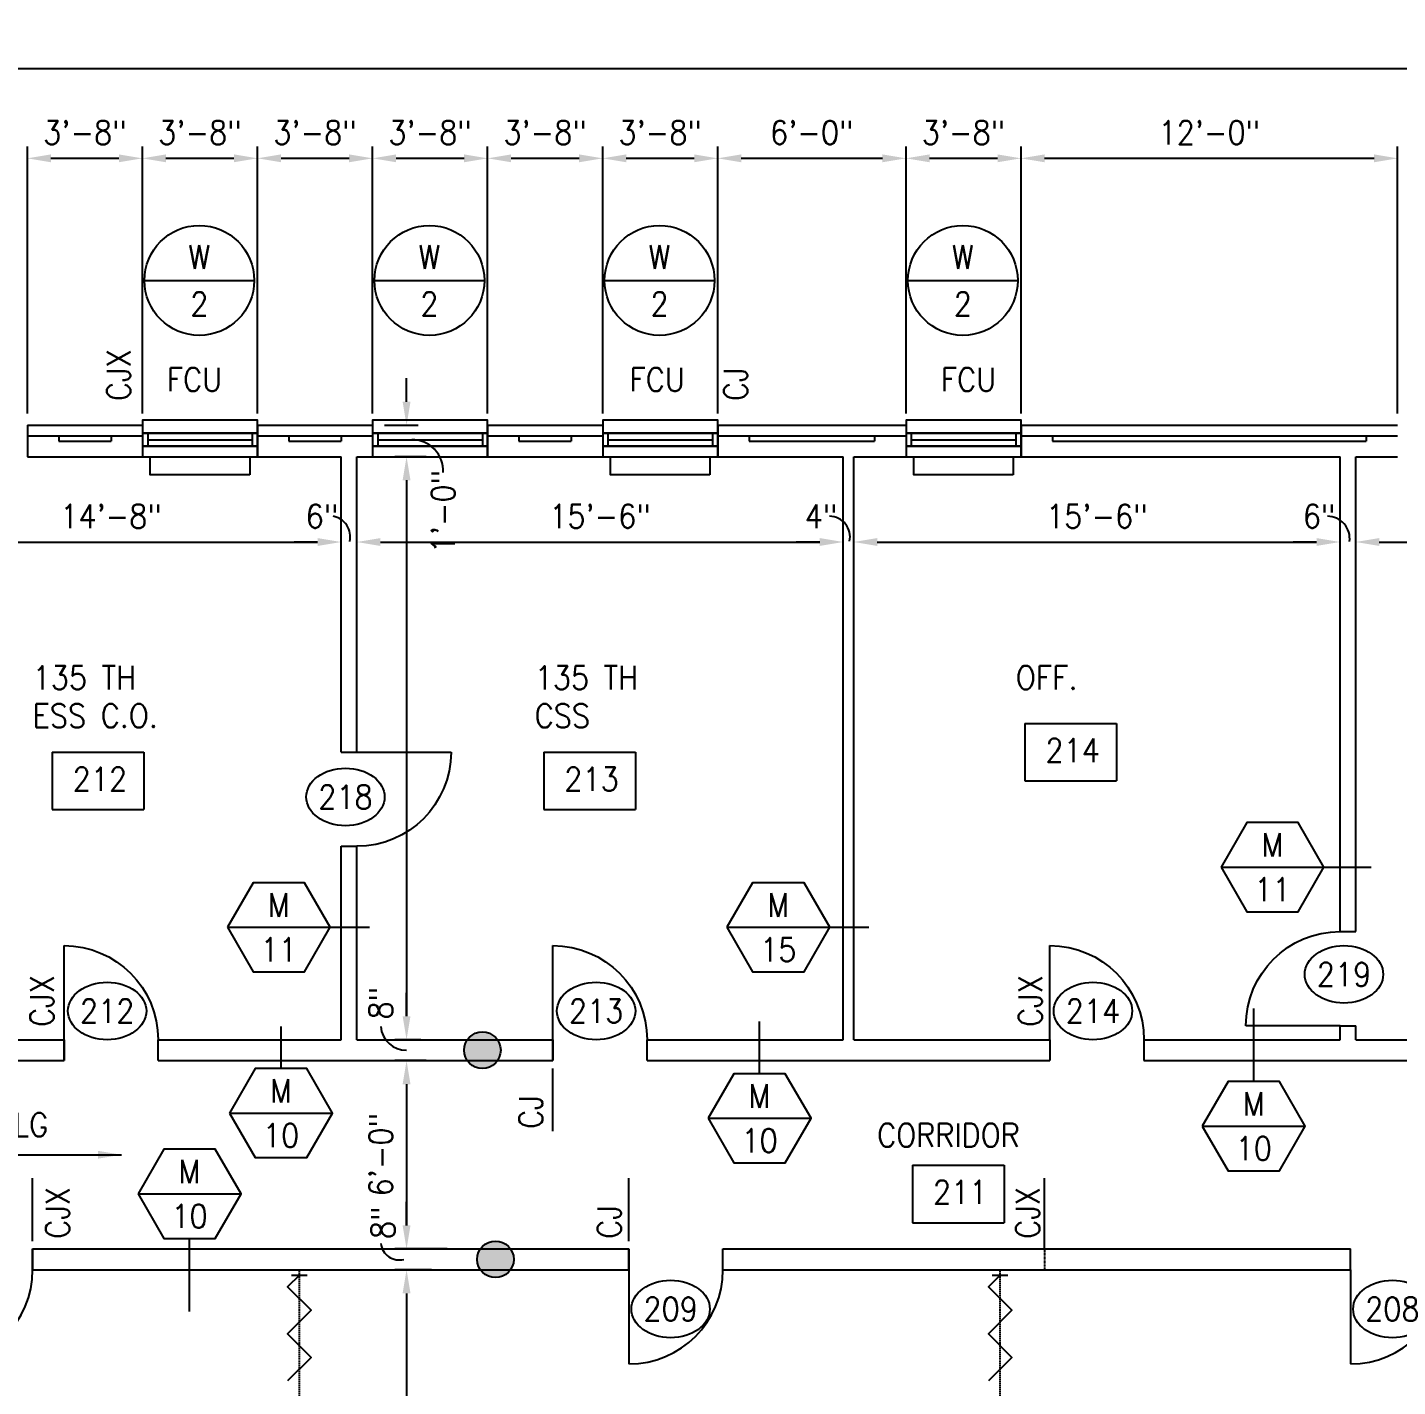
# Model space of a CAD drawing. Header units: inches. Extents: x 435 to 5963, y 191 to 2765.
# Drawn here: x 875 to 1399, y 2162 to 2682 of the extents above; entities that cross this region are included whole.
import ezdxf
from ezdxf.enums import TextEntityAlignment as Align

# ---------------------------------------------------------------- set-up
doc = ezdxf.new("R2010")
doc.units = ezdxf.units.IN
doc.header["$LTSCALE"] = 0.5
doc.header["$MEASUREMENT"] = 0
doc.linetypes.add('DASHEDX2', pattern=[1.5, 1, -0.5])
doc.linetypes.add('HIDDEN4', pattern=[0.12375, 0.0825, -0.04125])
doc.layers.get('0').update_dxf_attribs({"linetype": 'CONTINUOUS'})
doc.layers.get('Defpoints').update_dxf_attribs({"linetype": 'CONTINUOUS'})
for name, color, linetype in [('A-ANNO', 8, 'CONTINUOUS'), ('A-ANNO-DIMS', 7, 'CONTINUOUS'), ('A-ANNO-TEXT', 7, 'CONTINUOUS'), ('A-DOOR', 3, 'CONTINUOUS'), ('A-DOOR-IDEN', 7, 'CONTINUOUS'), ('A-FLOR-IDEN', 7, 'CONTINUOUS'), ('A-GLAZ', 3, 'CONTINUOUS'), ('A-GLAZ-IDEN', 7, 'CONTINUOUS'), ('A-GLAZ-SILL', 3, 'CONTINUOUS'), ('A-WALL', 2, 'CONTINUOUS'), ('A-WALL-IDEN', 7, 'CONTINUOUS'), ('A-WALL-MOVE', 2, 'CONTINUOUS'), ('M-HVAC-EQPM', 4, 'CONTINUOUS'), ('S-SLAB-JOIN', 2, 'CONTINUOUS')]:
    doc.layers.add(name, color=color, linetype=linetype)
doc.styles.add('ROMANS', font='romans.shx', dxfattribs={"width": 0.9})
doc.dimstyles.new('DIM96', dxfattribs={"dimscale": 96, "dimtxt": 0.09375, "dimasz": 0.09375, "dimexe": 0.046875, "dimexo": 0.046875, "dimgap": 0.046875, "dimtad": 1, "dimdec": 4, "dimzin": 3, "dimdsep": 46, "dimlunit": 4, "dimtxsty": 'ROMANS', "dimcen": 0.046875, "dimaunit": 1, "dimadec": 0, "dimazin": 0, "dimtfac": 0.7, "dimtdec": 4, "dimtofl": 0, "dimtmove": 2, "dimatfit": 3, "dimfxl": 1, "dimfrac": 1, "dimtolj": 1, "dimtzin": 0, "dimarcsym": 0})
doc.dimstyles.new('DIM96A', dxfattribs={"dimscale": 96, "dimtxt": 0.09375, "dimasz": 0.09375, "dimexe": 0.046875, "dimexo": 0.046875, "dimgap": 0.046875, "dimtad": 1, "dimdec": 4, "dimzin": 3, "dimdsep": 46, "dimlunit": 4, "dimtxsty": 'ROMANS', "dimcen": 0.046875, "dimaunit": 1, "dimadec": 0, "dimazin": 0, "dimtfac": 0.7, "dimtdec": 4, "dimtofl": 0, "dimtmove": 2, "dimatfit": 3, "dimfxl": 1, "dimfrac": 1, "dimtolj": 1, "dimtzin": 0, "dimarcsym": 0})
doc.dimstyles.new('LED96', dxfattribs={"dimscale": 96, "dimtxt": 0.09375, "dimasz": 0.09375, "dimexe": 0.046875, "dimexo": 0.046875, "dimgap": 0.046875, "dimtad": 0, "dimdec": 4, "dimzin": 3, "dimdsep": 46, "dimlunit": 4, "dimtxsty": 'ROMANS', "dimcen": 0.046875, "dimaunit": 1, "dimadec": 0, "dimazin": 0, "dimtfac": 0.7, "dimtdec": 4, "dimtofl": 0, "dimtmove": 2, "dimatfit": 3, "dimfxl": 1, "dimfrac": 1, "dimtolj": 1, "dimtzin": 0, "dimarcsym": 0})

# ---------------------------------------------------------------- blocks, each defined once
blk = doc.blocks.new('DOOR1')
at = {"color": 0, "linetype": 'ByBlock'}
blk.add_line((0, 0), (0, 1), dxfattribs=at)
blk.add_arc((0, 0), 1, 90, 180, dxfattribs=at)
blk = doc.blocks.new('SILL1')
for points in [[(0, 9), (44, 9), (44, 14), (0, 14)], [(0, 0), (44, 0), (44, 4), (0, 4)]]:
    blk.add_lwpolyline(points, close=True)
blk = doc.blocks.new('GLAZ1')
for p, q in [((2, 5), (2, 0)), ((2, 2.5), (42, 2.5)), ((42, 5), (42, 0))]:
    blk.add_line(p, q)
blk.add_lwpolyline([(0, 0), (44, 0), (44, 5), (0, 5)], close=True)
blk = doc.blocks.new('*D251')
at = {"layer": 'A-ANNO-DIMS', "color": 0, "lineweight": -2}
for p, q in [((703, 2534.5), (703, 2670.94)), ((3103, 2534.5), (3103, 2670.94)), ((712, 2666.44), (3094, 2666.44))]:
    blk.add_line(p, q, dxfattribs=at)
at = {"layer": 'A-ANNO-DIMS', "color": 0}
for points in [[(712, 2667.94), (712, 2664.94), (703, 2666.44)], [(3094, 2667.94), (3094, 2664.94), (3103, 2666.44)]]:
    blk.add_solid(points, dxfattribs=at)
at = {"layer": 'Defpoints', "color": 0}
for p in [(3103, 2666.44), (703, 2530), (3103, 2530)]:
    blk.add_point(p, dxfattribs=at)
at = {"layer": 'A-ANNO-DIMS', "color": 0, "insert": (1903, 2676.29), "char_height": 9, "attachment_point": 5, "style": 'ROMANS'}
blk.add_mtext('\\A1;200\'-0"', dxfattribs=at)
blk = doc.blocks.new('*D254')
at = {"layer": 'A-ANNO-DIMS', "color": 0, "lineweight": -2}
for p, q in [((875, 2534.5), (875, 2636.62)), ((919, 2534.5), (919, 2636.62)), ((884, 2632.12), (910, 2632.12))]:
    blk.add_line(p, q, dxfattribs=at)
at = {"layer": 'A-ANNO-DIMS', "color": 0}
for points in [[(884, 2633.62), (884, 2630.62), (875, 2632.12)], [(910, 2633.62), (910, 2630.62), (919, 2632.12)]]:
    blk.add_solid(points, dxfattribs=at)
at = {"layer": 'Defpoints', "color": 0}
for p in [(919, 2632.12), (875, 2530), (919, 2530)]:
    blk.add_point(p, dxfattribs=at)
at = {"layer": 'A-ANNO-DIMS', "color": 0, "insert": (897, 2641.97), "char_height": 9, "attachment_point": 5, "style": 'ROMANS'}
blk.add_mtext('\\A1;3\'-8"', dxfattribs=at)
blk = doc.blocks.new('*D255')
at = {"layer": 'A-ANNO-DIMS', "color": 0, "lineweight": -2}
for p, q in [((919, 2534.5), (919, 2636.62)), ((963, 2534.5), (963, 2636.62)), ((928, 2632.12), (954, 2632.12))]:
    blk.add_line(p, q, dxfattribs=at)
at = {"layer": 'A-ANNO-DIMS', "color": 0}
for points in [[(928, 2633.62), (928, 2630.62), (919, 2632.12)], [(954, 2633.62), (954, 2630.62), (963, 2632.12)]]:
    blk.add_solid(points, dxfattribs=at)
at = {"layer": 'Defpoints', "color": 0}
for p in [(963, 2632.12), (919, 2530), (963, 2530)]:
    blk.add_point(p, dxfattribs=at)
at = {"layer": 'A-ANNO-DIMS', "color": 0, "insert": (941, 2641.97), "char_height": 9, "attachment_point": 5, "style": 'ROMANS'}
blk.add_mtext('\\A1;3\'-8"', dxfattribs=at)
blk = doc.blocks.new('*D256')
at = {"layer": 'A-ANNO-DIMS', "color": 0, "lineweight": -2}
for p, q in [((963, 2534.5), (963, 2636.62)), ((1007, 2534.5), (1007, 2636.62)), ((972, 2632.12), (998, 2632.12))]:
    blk.add_line(p, q, dxfattribs=at)
at = {"layer": 'A-ANNO-DIMS', "color": 0}
for points in [[(972, 2633.62), (972, 2630.62), (963, 2632.12)], [(998, 2633.62), (998, 2630.62), (1007, 2632.12)]]:
    blk.add_solid(points, dxfattribs=at)
at = {"layer": 'Defpoints', "color": 0}
for p in [(1007, 2632.12), (963, 2530), (1007, 2530)]:
    blk.add_point(p, dxfattribs=at)
at = {"layer": 'A-ANNO-DIMS', "color": 0, "insert": (985, 2641.97), "char_height": 9, "attachment_point": 5, "style": 'ROMANS'}
blk.add_mtext('\\A1;3\'-8"', dxfattribs=at)
blk = doc.blocks.new('*D257')
at = {"layer": 'A-ANNO-DIMS', "color": 0, "lineweight": -2}
for p, q in [((1007, 2534.5), (1007, 2636.62)), ((1051, 2534.5), (1051, 2636.62)), ((1016, 2632.12), (1042, 2632.12))]:
    blk.add_line(p, q, dxfattribs=at)
at = {"layer": 'A-ANNO-DIMS', "color": 0}
for points in [[(1016, 2633.62), (1016, 2630.62), (1007, 2632.12)], [(1042, 2633.62), (1042, 2630.62), (1051, 2632.12)]]:
    blk.add_solid(points, dxfattribs=at)
at = {"layer": 'Defpoints', "color": 0}
for p in [(1051, 2632.12), (1007, 2530), (1051, 2530)]:
    blk.add_point(p, dxfattribs=at)
at = {"layer": 'A-ANNO-DIMS', "color": 0, "insert": (1029, 2641.97), "char_height": 9, "attachment_point": 5, "style": 'ROMANS'}
blk.add_mtext('\\A1;3\'-8"', dxfattribs=at)
blk = doc.blocks.new('*D258')
at = {"layer": 'A-ANNO-DIMS', "color": 0, "lineweight": -2}
for p, q in [((1051, 2534.5), (1051, 2636.62)), ((1095, 2534.5), (1095, 2636.62)), ((1060, 2632.12), (1086, 2632.12))]:
    blk.add_line(p, q, dxfattribs=at)
at = {"layer": 'A-ANNO-DIMS', "color": 0}
for points in [[(1060, 2633.62), (1060, 2630.62), (1051, 2632.12)], [(1086, 2633.62), (1086, 2630.62), (1095, 2632.12)]]:
    blk.add_solid(points, dxfattribs=at)
at = {"layer": 'Defpoints', "color": 0}
for p in [(1095, 2632.12), (1051, 2530), (1095, 2530)]:
    blk.add_point(p, dxfattribs=at)
at = {"layer": 'A-ANNO-DIMS', "color": 0, "insert": (1073, 2641.97), "char_height": 9, "attachment_point": 5, "style": 'ROMANS'}
blk.add_mtext('\\A1;3\'-8"', dxfattribs=at)
blk = doc.blocks.new('*D259')
at = {"layer": 'A-ANNO-DIMS', "color": 0, "lineweight": -2}
for p, q in [((1095, 2534.5), (1095, 2636.62)), ((1139, 2534.5), (1139, 2636.62)), ((1104, 2632.12), (1130, 2632.12))]:
    blk.add_line(p, q, dxfattribs=at)
at = {"layer": 'A-ANNO-DIMS', "color": 0}
for points in [[(1104, 2633.62), (1104, 2630.62), (1095, 2632.12)], [(1130, 2633.62), (1130, 2630.62), (1139, 2632.12)]]:
    blk.add_solid(points, dxfattribs=at)
at = {"layer": 'Defpoints', "color": 0}
for p in [(1139, 2632.12), (1095, 2530), (1139, 2530)]:
    blk.add_point(p, dxfattribs=at)
at = {"layer": 'A-ANNO-DIMS', "color": 0, "insert": (1117, 2641.97), "char_height": 9, "attachment_point": 5, "style": 'ROMANS'}
blk.add_mtext('\\A1;3\'-8"', dxfattribs=at)
blk = doc.blocks.new('*D260')
at = {"layer": 'A-ANNO-DIMS', "color": 0, "lineweight": -2}
for p, q in [((1139, 2534.5), (1139, 2636.62)), ((1211, 2534.5), (1211, 2636.62)), ((1148, 2632.12), (1202, 2632.12))]:
    blk.add_line(p, q, dxfattribs=at)
at = {"layer": 'A-ANNO-DIMS', "color": 0}
for points in [[(1148, 2633.62), (1148, 2630.62), (1139, 2632.12)], [(1202, 2633.62), (1202, 2630.62), (1211, 2632.12)]]:
    blk.add_solid(points, dxfattribs=at)
at = {"layer": 'Defpoints', "color": 0}
for p in [(1211, 2632.12), (1139, 2530), (1211, 2530)]:
    blk.add_point(p, dxfattribs=at)
at = {"layer": 'A-ANNO-DIMS', "color": 0, "insert": (1175, 2641.97), "char_height": 9, "attachment_point": 5, "style": 'ROMANS'}
blk.add_mtext('\\A1;6\'-0"', dxfattribs=at)
blk = doc.blocks.new('*D261')
at = {"layer": 'A-ANNO-DIMS', "color": 0, "lineweight": -2}
for p, q in [((1211, 2534.5), (1211, 2636.62)), ((1255, 2534.5), (1255, 2636.62)), ((1220, 2632.12), (1246, 2632.12))]:
    blk.add_line(p, q, dxfattribs=at)
at = {"layer": 'A-ANNO-DIMS', "color": 0}
for points in [[(1220, 2633.62), (1220, 2630.62), (1211, 2632.12)], [(1246, 2633.62), (1246, 2630.62), (1255, 2632.12)]]:
    blk.add_solid(points, dxfattribs=at)
at = {"layer": 'Defpoints', "color": 0}
for p in [(1255, 2632.12), (1211, 2530), (1255, 2530)]:
    blk.add_point(p, dxfattribs=at)
at = {"layer": 'A-ANNO-DIMS', "color": 0, "insert": (1233, 2641.97), "char_height": 9, "attachment_point": 5, "style": 'ROMANS'}
blk.add_mtext('\\A1;3\'-8"', dxfattribs=at)
blk = doc.blocks.new('*D262')
at = {"layer": 'A-ANNO-DIMS', "color": 0, "lineweight": -2}
for p, q in [((1255, 2534.5), (1255, 2636.62)), ((1399, 2534.5), (1399, 2636.62)), ((1264, 2632.12), (1390, 2632.12))]:
    blk.add_line(p, q, dxfattribs=at)
at = {"layer": 'A-ANNO-DIMS', "color": 0}
for points in [[(1264, 2633.62), (1264, 2630.62), (1255, 2632.12)], [(1390, 2633.62), (1390, 2630.62), (1399, 2632.12)]]:
    blk.add_solid(points, dxfattribs=at)
at = {"layer": 'Defpoints', "color": 0}
for p in [(1399, 2632.12), (1255, 2530), (1399, 2530)]:
    blk.add_point(p, dxfattribs=at)
at = {"layer": 'A-ANNO-DIMS', "color": 0, "insert": (1327, 2641.97), "char_height": 9, "attachment_point": 5, "style": 'ROMANS'}
blk.add_mtext('\\A1;12\'-0"', dxfattribs=at)
blk = doc.blocks.new('*D322')
at = {"layer": 'A-ANNO-DIMS', "color": 0, "lineweight": -2}
for p, q in [((819, 2482.65), (819, 2489.87)), ((995, 2473.36), (995, 2489.87)), ((828, 2485.37), (986, 2485.37))]:
    blk.add_line(p, q, dxfattribs=at)
at = {"layer": 'A-ANNO-DIMS', "color": 0}
for points in [[(828, 2486.87), (828, 2483.87), (819, 2485.37)], [(986, 2486.87), (986, 2483.87), (995, 2485.37)]]:
    blk.add_solid(points, dxfattribs=at)
at = {"layer": 'Defpoints', "color": 0}
for p in [(995, 2485.37), (819, 2478.15), (995, 2468.86)]:
    blk.add_point(p, dxfattribs=at)
at = {"layer": 'A-ANNO-DIMS', "color": 0, "insert": (907, 2495.22), "char_height": 9, "attachment_point": 5, "style": 'ROMANS'}
blk.add_mtext('\\A1;14\'-8"', dxfattribs=at)
blk = doc.blocks.new('*D323')
at = {"layer": 'A-ANNO-DIMS', "color": 0, "lineweight": -2}
for p, q in [((995, 2473.36), (995, 2489.87)), ((1001, 2472.5), (1001, 2489.87)), ((986, 2485.37), (977, 2485.37)), ((1010, 2485.37), (1019, 2485.37))]:
    blk.add_line(p, q, dxfattribs=at)
at = {"layer": 'A-ANNO-DIMS', "color": 0}
for points in [[(986, 2486.87), (986, 2483.87), (995, 2485.37)], [(1010, 2486.87), (1010, 2483.87), (1001, 2485.37)]]:
    blk.add_solid(points, dxfattribs=at)
at = {"layer": 'Defpoints', "color": 0}
for p in [(1001, 2485.37), (995, 2468.86), (1001, 2468)]:
    blk.add_point(p, dxfattribs=at)
at = {"layer": 'A-ANNO-DIMS', "color": 0, "insert": (987.66, 2495.22), "char_height": 9, "attachment_point": 5, "style": 'ROMANS'}
blk.add_mtext('\\A1;6"', dxfattribs=at)
blk = doc.blocks.new('*D324')
at = {"layer": 'A-ANNO-DIMS', "color": 0, "lineweight": -2}
for p, q in [((1001, 2472.5), (1001, 2489.87)), ((1187, 2460.48), (1187, 2489.87)), ((1010, 2485.37), (1178, 2485.37))]:
    blk.add_line(p, q, dxfattribs=at)
at = {"layer": 'A-ANNO-DIMS', "color": 0}
for points in [[(1010, 2486.87), (1010, 2483.87), (1001, 2485.37)], [(1178, 2486.87), (1178, 2483.87), (1187, 2485.37)]]:
    blk.add_solid(points, dxfattribs=at)
at = {"layer": 'Defpoints', "color": 0}
for p in [(1187, 2485.37), (1001, 2468), (1187, 2455.98)]:
    blk.add_point(p, dxfattribs=at)
at = {"layer": 'A-ANNO-DIMS', "color": 0, "insert": (1094, 2495.22), "char_height": 9, "attachment_point": 5, "style": 'ROMANS'}
blk.add_mtext('\\A1;15\'-6"', dxfattribs=at)
blk = doc.blocks.new('*D325')
at = {"layer": 'A-ANNO-DIMS', "color": 0, "lineweight": -2}
for p, q in [((1187, 2460.48), (1187, 2489.87)), ((1191, 2465.63), (1191, 2489.87)), ((1178, 2485.37), (1169, 2485.37)), ((1200, 2485.37), (1209, 2485.37))]:
    blk.add_line(p, q, dxfattribs=at)
at = {"layer": 'A-ANNO-DIMS', "color": 0}
for points in [[(1178, 2486.87), (1178, 2483.87), (1187, 2485.37)], [(1200, 2486.87), (1200, 2483.87), (1191, 2485.37)]]:
    blk.add_solid(points, dxfattribs=at)
at = {"layer": 'Defpoints', "color": 0}
for p in [(1191, 2485.37), (1191, 2461.13), (1187, 2455.98)]:
    blk.add_point(p, dxfattribs=at)
at = {"layer": 'A-ANNO-DIMS', "color": 0, "insert": (1178.53, 2495.22), "char_height": 9, "attachment_point": 5, "style": 'ROMANS'}
blk.add_mtext('\\A1;4"', dxfattribs=at)
blk = doc.blocks.new('*D326')
at = {"layer": 'A-ANNO-DIMS', "color": 0, "lineweight": -2}
for p, q in [((1191, 2465.63), (1191, 2489.87)), ((1377, 2480.23), (1377, 2489.87)), ((1200, 2485.37), (1368, 2485.37))]:
    blk.add_line(p, q, dxfattribs=at)
at = {"layer": 'A-ANNO-DIMS', "color": 0}
for points in [[(1200, 2486.87), (1200, 2483.87), (1191, 2485.37)], [(1368, 2486.87), (1368, 2483.87), (1377, 2485.37)]]:
    blk.add_solid(points, dxfattribs=at)
at = {"layer": 'Defpoints', "color": 0}
for p in [(1377, 2485.37), (1377, 2475.73), (1191, 2461.13)]:
    blk.add_point(p, dxfattribs=at)
at = {"layer": 'A-ANNO-DIMS', "color": 0, "insert": (1284, 2495.22), "char_height": 9, "attachment_point": 5, "style": 'ROMANS'}
blk.add_mtext('\\A1;15\'-6"', dxfattribs=at)
blk = doc.blocks.new('*D327')
at = {"layer": 'A-ANNO-DIMS', "color": 0, "lineweight": -2}
for p, q in [((1377, 2480.23), (1377, 2489.87)), ((1383, 2481.09), (1383, 2489.87)), ((1368, 2485.37), (1359, 2485.37)), ((1392, 2485.37), (1401, 2485.37))]:
    blk.add_line(p, q, dxfattribs=at)
at = {"layer": 'A-ANNO-DIMS', "color": 0}
for points in [[(1368, 2486.87), (1368, 2483.87), (1377, 2485.37)], [(1392, 2486.87), (1392, 2483.87), (1383, 2485.37)]]:
    blk.add_solid(points, dxfattribs=at)
at = {"layer": 'Defpoints', "color": 0}
for p in [(1383, 2485.37), (1377, 2475.73), (1383, 2476.59)]:
    blk.add_point(p, dxfattribs=at)
at = {"layer": 'A-ANNO-DIMS', "color": 0, "insert": (1369.01, 2495.22), "char_height": 9, "attachment_point": 5, "style": 'ROMANS'}
blk.add_mtext('\\A1;6"', dxfattribs=at)
blk = doc.blocks.new('*D328')
at = {"layer": 'A-ANNO-DIMS', "color": 0, "lineweight": -2}
for p, q in [((1383, 2481.09), (1383, 2489.87)), ((1601, 2481.95), (1601, 2489.87)), ((1392, 2485.37), (1592, 2485.37))]:
    blk.add_line(p, q, dxfattribs=at)
at = {"layer": 'A-ANNO-DIMS', "color": 0}
for points in [[(1392, 2486.87), (1392, 2483.87), (1383, 2485.37)], [(1592, 2486.87), (1592, 2483.87), (1601, 2485.37)]]:
    blk.add_solid(points, dxfattribs=at)
at = {"layer": 'Defpoints', "color": 0}
for p in [(1601, 2485.37), (1383, 2476.59), (1601, 2477.45)]:
    blk.add_point(p, dxfattribs=at)
at = {"layer": 'A-ANNO-DIMS', "color": 0, "insert": (1492, 2495.22), "char_height": 9, "attachment_point": 5, "style": 'ROMANS'}
blk.add_mtext('\\A1;18\'-2"', dxfattribs=at)
blk = doc.blocks.new('IDEN002')
blk.add_ellipse((0, 0), major_axis=(0.1562, 0), ratio=0.733333)
at = {"style": 'ROMANS', "width": 0.9}
blk.add_attdef('#', text='', height=0.0938, dxfattribs=at).set_placement((0, 0), align=Align.MIDDLE)
blk = doc.blocks.new('XXC')
blk.add_line((-0.2188, 0), (0.2188, 0))
blk.add_circle((0, 0), 0.2188)
at = {"style": 'ROMANS', "width": 0.9}
for tag, p in [('#', (0, 0.0937)), ('@', (0, -0.0938))]:
    blk.add_attdef(tag, text='', height=0.0938, dxfattribs=at).set_placement(p, align=Align.MIDDLE)
blk = doc.blocks.new('*D362')
at = {"layer": 'A-ANNO-DIMS', "color": 0, "lineweight": -2}
for p, q in [((1020, 2539), (1020, 2548)), ((1011.5, 2530), (1024.5, 2530)), ((1027.5, 2518), (1015.5, 2518)), ((1020, 2509), (1020, 2500))]:
    blk.add_line(p, q, dxfattribs=at)
at = {"layer": 'A-ANNO-DIMS', "color": 0}
for points in [[(1018.5, 2539), (1021.5, 2539), (1020, 2530)], [(1018.5, 2509), (1021.5, 2509), (1020, 2518)]]:
    blk.add_solid(points, dxfattribs=at)
at = {"layer": 'Defpoints', "color": 0}
for p in [(1007, 2530), (1020, 2518), (1032, 2518)]:
    blk.add_point(p, dxfattribs=at)
at = {"layer": 'A-ANNO-DIMS', "color": 0, "insert": (1034, 2497), "char_height": 9, "attachment_point": 5, "rotation": 90, "style": 'ROMANS'}
blk.add_mtext('\\A1;1\'-0"', dxfattribs=at)
blk = doc.blocks.new('*D363')
at = {"layer": 'A-ANNO-DIMS', "color": 0, "lineweight": -2}
for p, q in [((1027.5, 2518), (1015.5, 2518)), ((1020, 2509), (1020, 2304)), ((1025.5, 2295), (1015.5, 2295))]:
    blk.add_line(p, q, dxfattribs=at)
at = {"layer": 'A-ANNO-DIMS', "color": 0}
for points in [[(1018.5, 2509), (1021.5, 2509), (1020, 2518)], [(1018.5, 2304), (1021.5, 2304), (1020, 2295)]]:
    blk.add_solid(points, dxfattribs=at)
at = {"layer": 'Defpoints', "color": 0}
for p in [(1032, 2518), (1020, 2295), (1030, 2295)]:
    blk.add_point(p, dxfattribs=at)
blk = doc.blocks.new('*D364')
at = {"layer": 'A-ANNO-DIMS', "color": 0, "lineweight": -2}
for p, q in [((1020, 2304), (1020, 2313)), ((1025.5, 2295), (1015.5, 2295)), ((1027.5, 2287), (1015.5, 2287)), ((1020, 2278), (1020, 2269))]:
    blk.add_line(p, q, dxfattribs=at)
at = {"layer": 'A-ANNO-DIMS', "color": 0}
for points in [[(1018.5, 2304), (1021.5, 2304), (1020, 2295)], [(1018.5, 2278), (1021.5, 2278), (1020, 2287)]]:
    blk.add_solid(points, dxfattribs=at)
at = {"layer": 'Defpoints', "color": 0}
for p in [(1030, 2295), (1020, 2287), (1032, 2287)]:
    blk.add_point(p, dxfattribs=at)
at = {"layer": 'A-ANNO-DIMS', "color": 0, "insert": (1010.14, 2309), "char_height": 9, "attachment_point": 5, "rotation": 90, "style": 'ROMANS'}
blk.add_mtext('\\A1;8"', dxfattribs=at)
blk = doc.blocks.new('*D365')
at = {"layer": 'A-ANNO-DIMS', "color": 0, "lineweight": -2}
for p, q in [((1027.5, 2287), (1015.5, 2287)), ((1020, 2278), (1020, 2224)), ((1035.5, 2215), (1015.5, 2215))]:
    blk.add_line(p, q, dxfattribs=at)
at = {"layer": 'A-ANNO-DIMS', "color": 0}
for points in [[(1018.5, 2278), (1021.5, 2278), (1020, 2287)], [(1018.5, 2224), (1021.5, 2224), (1020, 2215)]]:
    blk.add_solid(points, dxfattribs=at)
at = {"layer": 'Defpoints', "color": 0}
for p in [(1032, 2287), (1020, 2215), (1040, 2215)]:
    blk.add_point(p, dxfattribs=at)
at = {"layer": 'A-ANNO-DIMS', "color": 0, "insert": (1010.14, 2251), "char_height": 9, "attachment_point": 5, "rotation": 90, "style": 'ROMANS'}
blk.add_mtext('\\A1;6\'-0"', dxfattribs=at)
blk = doc.blocks.new('*D366')
at = {"layer": 'A-ANNO-DIMS', "color": 0, "lineweight": -2}
for p, q in [((1020, 2224), (1020, 2233)), ((1035.5, 2215), (1015.5, 2215)), ((1029.5, 2207), (1015.5, 2207)), ((1020, 2198), (1020, 2189))]:
    blk.add_line(p, q, dxfattribs=at)
at = {"layer": 'A-ANNO-DIMS', "color": 0}
for points in [[(1018.5, 2224), (1021.5, 2224), (1020, 2215)], [(1018.5, 2198), (1021.5, 2198), (1020, 2207)]]:
    blk.add_solid(points, dxfattribs=at)
at = {"layer": 'Defpoints', "color": 0}
for p in [(1040, 2215), (1020, 2207), (1034, 2207)]:
    blk.add_point(p, dxfattribs=at)
at = {"layer": 'A-ANNO-DIMS', "color": 0, "insert": (1011, 2225), "char_height": 9, "attachment_point": 5, "rotation": 90, "style": 'ROMANS'}
blk.add_mtext('\\A1;8"', dxfattribs=at)
blk = doc.blocks.new('*D367')
at = {"layer": 'A-ANNO-DIMS', "color": 0, "lineweight": -2}
for p, q in [((1029.5, 2207), (1015.5, 2207)), ((1020, 2198), (1020, 1993)), ((1026.5, 1984), (1015.5, 1984))]:
    blk.add_line(p, q, dxfattribs=at)
at = {"layer": 'A-ANNO-DIMS', "color": 0}
for points in [[(1018.5, 2198), (1021.5, 2198), (1020, 2207)], [(1018.5, 1993), (1021.5, 1993), (1020, 1984)]]:
    blk.add_solid(points, dxfattribs=at)
at = {"layer": 'Defpoints', "color": 0}
for p in [(1034, 2207), (1020, 1984), (1031, 1984)]:
    blk.add_point(p, dxfattribs=at)
at = {"layer": 'A-ANNO-DIMS', "color": 0, "insert": (1010.14, 2095.5), "char_height": 9, "attachment_point": 5, "rotation": 90, "style": 'ROMANS'}
blk.add_mtext('\\A1;18\'-7"', dxfattribs=at)
blk = doc.blocks.new('EQB')
blk.add_lwpolyline([(-19, 7), (19, 7), (19, 0), (-19, 0)], close=True)
blk = doc.blocks.new('IDEN4')
for p, q in [((-0.1899, 0.1074), (0.1747, 0.1074)), ((-0.1899, 0.1074), (-0.1899, -0.1218)), ((0.1747, 0.1074), (0.1747, -0.1218)), ((-0.1899, -0.1218), (0.1747, -0.1218))]:
    blk.add_line(p, q)
at = {"style": 'ROMANS', "width": 0.9}
blk.add_attdef('#', text='', height=0.0938, dxfattribs=at).set_placement((0, 0), align=Align.MIDDLE)
blk = doc.blocks.new('IDA')
blk.add_line((-0.2051, 0), (0.2051, 0))
blk.add_lwpolyline([(-0.2051, 0), (-0.1026, -0.1776), (0.1026, -0.1776), (0.2051, 0), (0.1026, 0.1776), (-0.1026, 0.1776)], close=True)
at = {"style": 'ROMANS', "width": 0.9}
for tag, p in [('@', (0, 0.0888)), ('#', (0, -0.0888))]:
    blk.add_attdef(tag, text='', height=0.0938, dxfattribs=at).set_placement(p, align=Align.MIDDLE)
blk = doc.blocks.new('XX01')
blk.add_hatch(color=256).paths.add_polyline_path([(7, 0, 1), (-7, 0, 1)])
blk.add_circle((0, 0), 7)
blk = doc.blocks.new('JOINTA')
blk.add_line((0, 0), (0, -12))
blk = doc.blocks.new('JOINT')
blk.add_line((0, 0), (0, -8))

msp = doc.modelspace()

# ---------------------------------------------------------------- linework, layer by layer
at = {"layer": 'A-ANNO-DIMS'}
for centre, radius, start, end in [((1022.10517, 2512.59096), 11.90951, 357.1557718, 90.5059495), ((990.43346, 2487.33028), 8.03006, 347.6065549, 79.4272012), ((1181.69965, 2487.34001), 7.88473, 347.6379984, 89.2141687), ((1372.09852, 2486.62545), 8.59877, 352.5839463, 89.5942708), ((1019.88722, 2300.77444), 9.77509, 184.5440486, 270.6610758), ((1017.16555, 2217.82941), 7.0715, 186.7356918, 285.0353623)]:
    msp.add_arc(centre, radius, start, end, dxfattribs=at)
at = {"layer": 'A-ANNO-TEXT'}
for p, q in [((1266, 2295), (1266, 2325.81061)), ((889, 2295), (889, 2319)), ((1076, 2260), (1076, 2284)), ((877, 2218), (877, 2242)), ((1105, 2218), (1105, 2242)), ((1264, 2215), (1264, 2242))]:
    msp.add_line(p, q, dxfattribs=at)
msp.add_solid([(902, 2249.5), (911, 2251), (902, 2252.5)], dxfattribs=at)
at = {"layer": 'A-WALL'}
for p, q in [((875, 2530), (875, 2518)), ((875, 2530), (919, 2530)), ((875, 2526), (919, 2526)), ((887, 2526), (887, 2524)), ((907, 2526), (907, 2524)), ((919, 2530), (919, 2518)), ((963, 2530), (963, 2518)), ((963, 2530), (1007, 2530)), ((963, 2526), (1007, 2526)), ((975, 2526), (975, 2524)), ((995, 2526), (995, 2524)), ((1007, 2530), (1007, 2518)), ((1051, 2530), (1051, 2518)), ((1051, 2530), (1095, 2530)), ((1051, 2526), (1095, 2526)), ((1063, 2526), (1063, 2524)), ((1083, 2526), (1083, 2524)), ((1095, 2530), (1095, 2518)), ((1139, 2530), (1139, 2518)), ((1139, 2530), (1211, 2530)), ((1139, 2526), (1211, 2526)), ((1151, 2526), (1151, 2524)), ((1199, 2526), (1199, 2524)), ((1211, 2530), (1211, 2518)), ((1255, 2530), (1255, 2518)), ((1255, 2530), (1399, 2530)), ((1255, 2526), (1399, 2526)), ((1267, 2526), (1267, 2524)), ((1387, 2526), (1387, 2524)), ((887, 2524), (907, 2524)), ((975, 2524), (995, 2524)), ((1063, 2524), (1083, 2524)), ((1151, 2524), (1199, 2524)), ((1267, 2524), (1387, 2524)), ((875, 2518), (919, 2518)), ((963, 2518), (995, 2518)), ((995, 2405), (995, 2518)), ((1001, 2518), (1007, 2518)), ((1001, 2405), (1001, 2518)), ((1051, 2518), (1095, 2518)), ((1139, 2518), (1187, 2518)), ((1187, 2295), (1187, 2518)), ((1191, 2518), (1211, 2518)), ((1191, 2295), (1191, 2518)), ((1255, 2518), (1377, 2518)), ((1377, 2336.37551), (1377, 2518)), ((1383, 2518), (1399, 2518)), ((1383, 2336.37551), (1383, 2518)), ((995, 2405), (1001, 2405)), ((995, 2295), (995, 2369)), ((995, 2369), (1001, 2369)), ((1001, 2295), (1001, 2369)), ((1377, 2336.37551), (1383, 2336.37551)), ((1377, 2295), (1377, 2300.37551)), ((1377, 2300.37551), (1383, 2300.37551)), ((1383, 2295), (1383, 2300.37551)), ((819, 2295), (889, 2295)), ((889, 2287), (889, 2295)), ((925, 2287), (925, 2295)), ((925, 2295), (995, 2295)), ((1001, 2295), (1076, 2295)), ((1076, 2287), (1076, 2295)), ((1112, 2287), (1112, 2295)), ((1112, 2295), (1187, 2295)), ((1191, 2295), (1266, 2295)), ((1266, 2295), (1266, 2287)), ((1302, 2295), (1302, 2287)), ((1302, 2295), (1377, 2295)), ((1383, 2295), (1455, 2295)), ((768, 2287), (889, 2287)), ((925, 2287), (1076, 2287)), ((1112, 2287), (1266, 2287)), ((1302, 2287), (1455, 2287)), ((877, 2207), (877, 2215)), ((877, 2215), (1105, 2215)), ((1105, 2207), (1105, 2215)), ((1141, 2207), (1141, 2215)), ((1141, 2215), (1381, 2215)), ((1381, 2207), (1381, 2215)), ((877, 2207), (1105, 2207)), ((1141, 2207), (1381, 2207))]:
    msp.add_line(p, q, dxfattribs=at)
at = {"layer": 'A-WALL-IDEN'}
for p, q in [((1370.8453, 2361), (1388.8453, 2361)), ((990.8453, 2338), (1005.8453, 2338)), ((1181.8453, 2338), (1196.8453, 2338)), ((1344, 2279), (1344, 2307)), ((1155, 2282), (1155, 2302)), ((972, 2284), (972, 2300)), ((937, 2191), (937, 2219))]:
    msp.add_line(p, q, dxfattribs=at)
at = {"layer": 'A-WALL-MOVE', "linetype": 'DASHEDX2'}
for p, q in [((979, 1984), (979, 2207)), ((1247, 1984), (1247, 2207))]:
    msp.add_line(p, q, dxfattribs=at)
at = {"layer": 'A-WALL-MOVE'}
for p, q in [((976, 2205), (982, 2205)), ((1244, 2205), (1250, 2205))]:
    msp.add_line(p, q, dxfattribs=at)
for points in [[(979, 2205), (974.5, 2200.5), (983.5, 2191.5), (974.5, 2182.5), (983.5, 2173.5), (974.5, 2164.5)], [(1247, 2205), (1242.5, 2200.5), (1251.5, 2191.5), (1242.5, 2182.5), (1251.5, 2173.5), (1242.5, 2164.5)]]:
    msp.add_lwpolyline(points, dxfattribs=at)
at = {"layer": 'S-SLAB-JOIN', "linetype": 'HIDDEN4'}
msp.add_line((1264, 2215), (1264, 2207), dxfattribs=at)

# ---------------------------------------------------------------- block references
at = {"layer": 'A-ANNO'}
for p in [(1049, 2291), (1054, 2211)]:
    msp.add_blockref('XX01', p, dxfattribs=at)
at = {"layer": 'A-DOOR', "yscale": 36, "zscale": 36}
for p, xscale, rotation in [((1001, 2405), -36, 270), ((1377, 2300.37551), -36, 90), ((841, 2207), 36, 180)]:
    msp.add_blockref('DOOR1', p, dxfattribs=dict(at, xscale=xscale, rotation=rotation))
at = {"layer": 'A-DOOR', "xscale": -36, "zscale": 36}
for p, yscale in [((889, 2295), 36), ((1076, 2295), 36), ((1266, 2295), 36), ((1105, 2207), -36), ((1381, 2207), -36)]:
    msp.add_blockref('DOOR1', p, dxfattribs=dict(at, yscale=yscale))
at = {"layer": 'A-DOOR-IDEN', "xscale": 96, "yscale": 96, "zscale": 96}
for p, values in [((996.62972, 2387.8618), {'#': '218'}), ((1378.49615, 2320), {'#': '219'}), ((905.49615, 2306), {'#': '212'}), ((1092.49615, 2306), {'#': '213'}), ((1282.49615, 2306), {'#': '214'}), ((1120.99615, 2192), {'#': '209'}), ((1396.99615, 2192), {'#': '208'})]:
    msp.add_blockref('IDEN002', p, dxfattribs=at).add_auto_attribs(values)
at = {"layer": 'A-FLOR-IDEN', "xscale": 96, "yscale": 96, "zscale": 96}
for p, values in [((1274.73047, 2405.69398), {'#': '214'}), ((902.73047, 2394.69398), {'#': '212'}), ((1090.73047, 2394.69398), {'#': '213'}), ((1231.73047, 2236.69398), {'#': '211'})]:
    msp.add_blockref('IDEN4', p, dxfattribs=at).add_auto_attribs(values)
at = {"layer": 'A-GLAZ'}
for p in [(919, 2522), (1007, 2522), (1095, 2522), (1211, 2522)]:
    msp.add_blockref('GLAZ1', p, dxfattribs=at)
at = {"layer": 'A-GLAZ-IDEN', "xscale": 96, "yscale": 96, "zscale": 96}
for p in [(940.74171, 2585.42236), (1028.74171, 2585.42236), (1116.74171, 2585.42236), (1232.74171, 2585.42236)]:
    msp.add_blockref('XXC', p, dxfattribs=at).add_auto_attribs({'#': 'W', '@': '2'})
at = {"layer": 'A-GLAZ-SILL'}
for p in [(919, 2518), (1007, 2518), (1095, 2518), (1211, 2518)]:
    msp.add_blockref('SILL1', p, dxfattribs=at)
at = {"layer": 'A-WALL-IDEN', "xscale": 96, "yscale": 96, "zscale": 96}
for p, values in [((1351.1547, 2361), {'@': 'M', '#': '11'}), ((971.1547, 2338), {'@': 'M', '#': '11'}), ((1162.1547, 2338), {'@': 'M', '#': '15'}), ((972, 2266.94744), {'@': 'M', '#': '10'}), ((1155, 2264.94744), {'@': 'M', '#': '10'}), ((1344, 2261.94744), {'@': 'M', '#': '10'}), ((937, 2236.05256), {'@': 'M', '#': '10'})]:
    msp.add_blockref('IDA', p, dxfattribs=at).add_auto_attribs(values)
at = {"layer": 'M-HVAC-EQPM', "rotation": 180}
for p in [(941, 2518), (1117, 2518), (1233, 2518)]:
    msp.add_blockref('EQB', p, dxfattribs=at)
at = {"layer": 'S-SLAB-JOIN'}
for name, p in [('JOINTA', (919, 2530)), ('JOINTA', (1139, 2530)), ('JOINT', (889, 2295)), ('JOINT', (1076, 2295)), ('JOINT', (1266, 2295)), ('JOINT', (877, 2215)), ('JOINT', (1105, 2215))]:
    msp.add_blockref(name, p, dxfattribs=at)

# ---------------------------------------------------------------- texts
at = {"layer": 'A-ANNO-TEXT', "style": 'ROMANS', "width": 0.9}
for s, p in [('CJX', (914.39672, 2539.30046)), ('CJ', (1150.3646, 2539.30046)), ('CJX', (885.04878, 2299.88328)), ('CJX', (1263.04878, 2299.88328)), ('CJ', (1072.04878, 2260.88328)), ('CJX', (891.04878, 2218.88328)), ('CJX', (1262.04878, 2218.88328)), ('CJ', (1102.04878, 2218.88328))]:
    msp.add_text(s, height=9, rotation=90, dxfattribs=at).set_placement(p)
for s, p in [('FCU', (928.27527, 2543.02749)), ('FCU', (1105.27527, 2543.02749)), ('FCU', (1224.31694, 2543.02749)), ('8\'-0" CLG', (825, 2258))]:
    msp.add_text(s, height=9, dxfattribs=at).set_placement(p)
at = {"layer": 'A-FLOR-IDEN', "style": 'ROMANS', "width": 0.9}
for s, p in [('135 TH', (877, 2429)), ('135 TH', (1069, 2429)), ('OFF.', (1253, 2429)), ('ESS C.O.', (877, 2414.42857)), ('CSS', (1069, 2414.42857)), ('CORRIDOR', (1200, 2254))]:
    msp.add_text(s, height=9, dxfattribs=at).set_placement(p)

# ---------------------------------------------------------------- dimensions: what is measured, and where the dimension line sits
at = {"layer": 'A-ANNO-DIMS'}
for base, p1, p2, dimstyle, picture, middle in [((3103, 2666.43538), (703, 2530), (3103, 2530), 'DIM96', '*D251', (1903, 2676.29252)), ((919, 2632.11605), (875, 2530), (919, 2530), 'DIM96', '*D254', (897, 2641.97319)), ((963, 2632.11605), (919, 2530), (963, 2530), 'DIM96', '*D255', (941, 2641.97319)), ((1007, 2632.11605), (963, 2530), (1007, 2530), 'DIM96', '*D256', (985, 2641.97319)), ((1051, 2632.11605), (1007, 2530), (1051, 2530), 'DIM96', '*D257', (1029, 2641.97319)), ((1095, 2632.11605), (1051, 2530), (1095, 2530), 'DIM96', '*D258', (1073, 2641.97319)), ((1139, 2632.11605), (1095, 2530), (1139, 2530), 'DIM96', '*D259', (1117, 2641.97319)), ((1211, 2632.11605), (1139, 2530), (1211, 2530), 'DIM96', '*D260', (1175, 2641.97319)), ((1255, 2632.11605), (1211, 2530), (1255, 2530), 'DIM96', '*D261', (1233, 2641.97319)), ((1399, 2632.11605), (1255, 2530), (1399, 2530), 'DIM96', '*D262', (1327, 2641.97319)), ((995, 2485.36686), (819, 2478.14863), (995, 2468.85586), 'DIM96A', '*D322', (907, 2495.22401)), ((1187, 2485.36686), (1001, 2467.99752), (1187, 2455.98084), 'DIM96A', '*D324', (1094, 2495.22401)), ((1377, 2485.36686), (1191, 2461.13085), (1377, 2475.73187), 'DIM96A', '*D326', (1284, 2495.22401)), ((1601, 2485.36686), (1383, 2476.59021), (1601, 2477.44854), 'DIM96A', '*D328', (1492, 2495.22401))]:
    dim = msp.add_linear_dim(base=base, p1=p1, p2=p2, dimstyle=dimstyle, dxfattribs=at)
    dim.commit()
    dim.dimension.update_dxf_attribs({"geometry": picture, "text_midpoint": middle})
for base, p1, p2, picture, middle in [((1020, 2518), (1007, 2530), (1032, 2518), '*D362', (1034, 2497)), ((1020, 2287), (1030, 2295), (1032, 2287), '*D364', (1010.14286, 2309)), ((1020, 2207), (1040, 2215), (1034, 2207), '*D366', (1011, 2225))]:
    dim = msp.add_linear_dim(base=base, p1=p1, p2=p2, angle=90, dimstyle='DIM96A', dxfattribs=at)
    dim.commit()
    dim.dimension.update_dxf_attribs({"geometry": picture, "text_midpoint": middle, "dimtype": 160})
dim = msp.add_linear_dim(base=(1020, 2295), p1=(1032, 2518), p2=(1030, 2295), angle=90, text=' ', dimstyle='DIM96A', dxfattribs=at)
dim.commit()
dim.dimension.update_dxf_attribs({"geometry": '*D363', "text_midpoint": (1020, 2408.5), "dimtype": 160})
for base, p1, p2, picture, middle in [((1001, 2485.36686), (995, 2468.85586), (1001, 2467.99752), '*D323', (987.66052, 2495.22401)), ((1191, 2485.36686), (1187, 2455.98084), (1191, 2461.13085), '*D325', (1178.52767, 2495.22401)), ((1383, 2485.36686), (1377, 2475.73187), (1383, 2476.59021), '*D327', (1369.0118, 2495.22401))]:
    dim = msp.add_linear_dim(base=base, p1=p1, p2=p2, dimstyle='DIM96A', dxfattribs=at)
    dim.commit()
    dim.dimension.update_dxf_attribs({"geometry": picture, "text_midpoint": middle, "dimtype": 160})
for base, p1, p2, picture, middle in [((1020, 2215), (1032, 2287), (1040, 2215), '*D365', (1010.14286, 2251)), ((1020, 1984), (1034, 2207), (1031, 1984), '*D367', (1010.14286, 2095.5))]:
    dim = msp.add_linear_dim(base=base, p1=p1, p2=p2, angle=90, dimstyle='DIM96A', dxfattribs=at)
    dim.commit()
    dim.dimension.update_dxf_attribs({"geometry": picture, "text_midpoint": middle})

# ---------------------------------------------------------------- leaders
at = {"layer": 'A-ANNO-TEXT'}
msp.add_leader([(811, 2251), (911, 2251)], dimstyle='LED96', dxfattribs=at)

doc.saveas('drawing.dxf')
